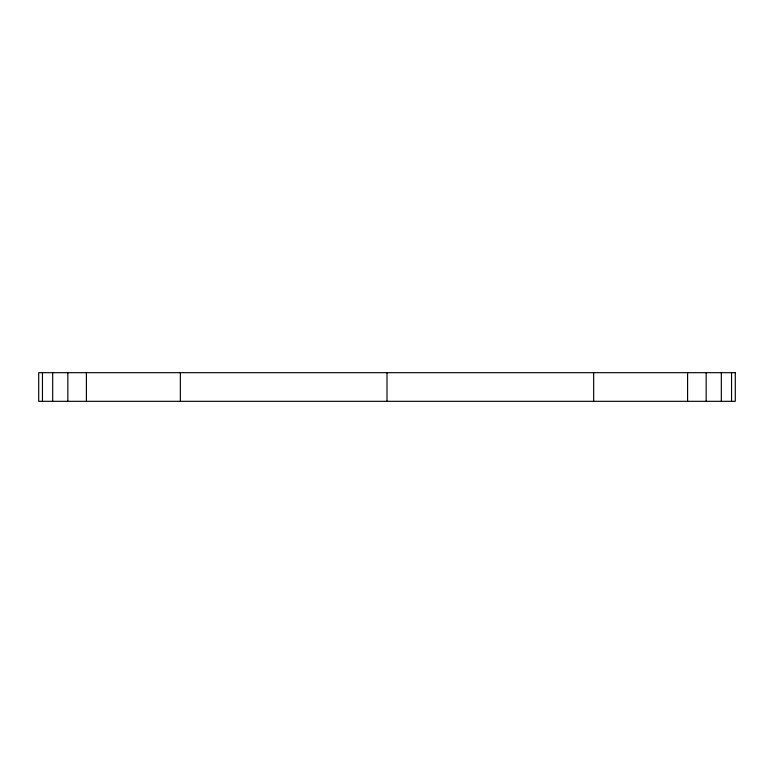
<?xml version="1.0" encoding="UTF-8"?>
<svg xmlns="http://www.w3.org/2000/svg" width="774" height="774" viewBox="0 0 774 774"><rect width="100%" height="100%" fill="white"/><g stroke="black" fill="none" stroke-linecap="round" stroke-linejoin="round"><path stroke-width="1.16" d="M731.546 372.681L731.546 401.319M721.32 372.681L721.32 401.319M706.159 372.681L706.159 401.319M687.583 372.681L687.583 401.319M593.658 372.681L593.658 401.319M387 372.681L387 401.319M180.342 372.681L180.342 401.319M86.417 372.681L86.417 401.319M67.841 372.681L67.841 401.319M52.68 372.681L52.68 401.319M42.454 372.681L42.454 401.319M735.3 372.681L38.7 372.681L38.7 401.319L735.3 401.319L735.3 372.681"/></g></svg>
